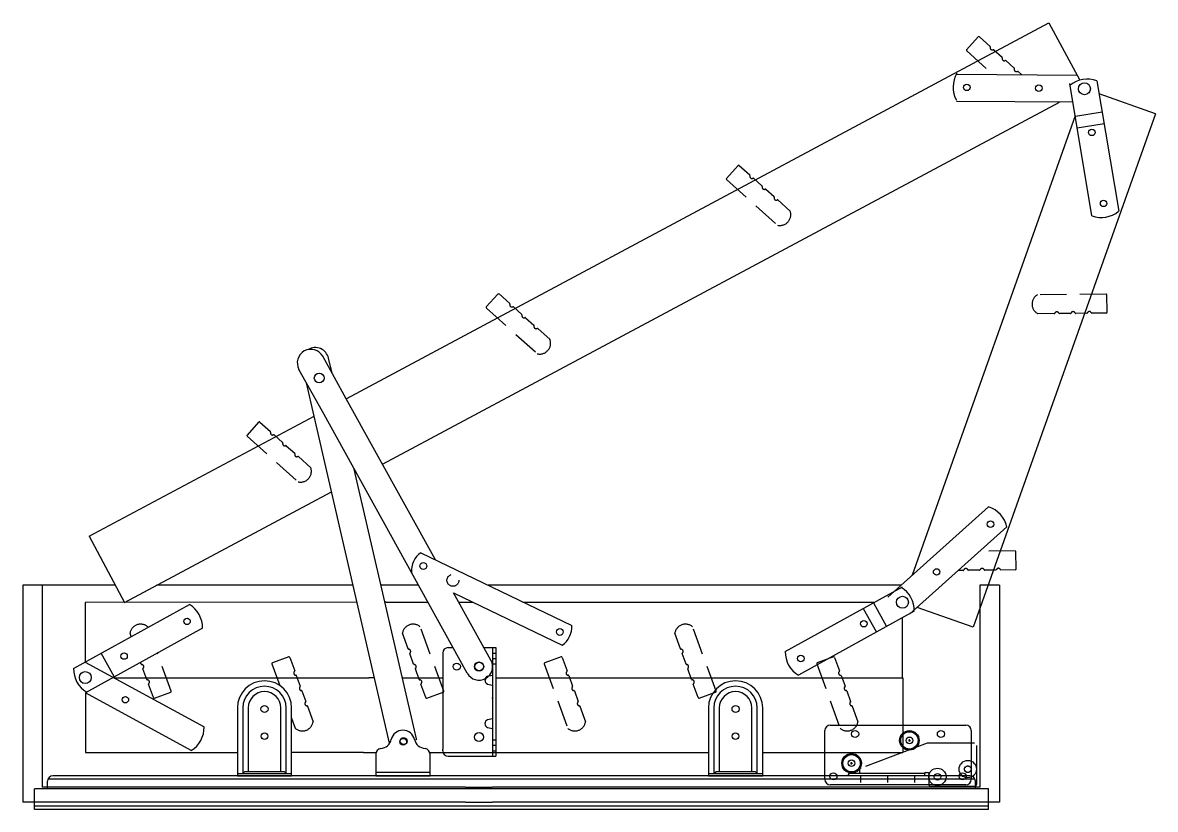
# Model space of a CAD drawing. Extents: x 336 to 3924, y 255 to 3108.
# Drawn here: x 2880 to 3924, y 1879 to 2604 of the extents above; entities that cross this region are included whole.
import ezdxf

# ---------------------------------------------------------------- set-up
doc = ezdxf.new("R2010")
doc.units = 0
doc.header["$LTSCALE"] = 48.5
doc.header["$MEASUREMENT"] = 0
doc.linetypes.add('CENTER', pattern=[2, 1.25, -0.25, 0.25, -0.25])
doc.linetypes.add('DASHED', pattern=[0.75, 0.5, -0.25])
doc.layers.get('0').update_dxf_attribs({"linetype": 'CONTINUOUS'})
for name, color, linetype in [('BESLAG', 7, 'CONTINUOUS'), ('CENTER', 3, 'CENTER'), ('DIM', 1, 'DASHED'), ('KARM', 7, 'CONTINUOUS'), ('KORT-ARM', 7, 'CONTINUOUS'), ('KORT-TAP', 7, 'CONTINUOUS'), ('L-BESLAG', 7, 'CONTINUOUS'), ('PLADE', 7, 'CONTINUOUS'), ('SIDE-BESLAG', 7, 'CONTINUOUS'), ('STD-KNAE', 7, 'CONTINUOUS')]:
    doc.layers.add(name, color=color, linetype=linetype)

msp = doc.modelspace()

# ---------------------------------------------------------------- linework, layer by layer
at = {"linetype": 'CONTINUOUS'}
for p, q in [((3825.7, 2603.9), (3854.1, 2551)), ((3211.6, 2196.9), (3835.4, 2530.6))]:
    msp.add_line(p, q, dxfattribs=at)
at = {"color": 7, "linetype": 'CONTINUOUS'}
for p, q in [((2974, 2069.7), (3164.7, 2171.7)), ((3188.1, 2070), (2937.8, 2069.6)), ((2937.8, 2069.6), (2937.8, 2014.7)), ((3214.9, 2070), (3213.8, 2070)), ((3755.9, 2046.8), (3704.2, 2065.1)), ((3267.1, 2023), (3267.1, 1934.5)), ((3204.2, 2000.2), (3199, 2000.2)), ((3230.4, 2000.2), (3229.9, 2000.2)), ((3194.2, 1931.2), (3127.9, 1931.2)), ((3272.1, 1928), (3296.2, 1928)), ((3288.1, 1899.5), (3313.1, 1899.5)), ((3288.1, 1885.5), (3313.1, 1885.5))]:
    msp.add_line(p, q, dxfattribs=at)
for centre in [(3750.9, 1916), (3722.9, 1908.9)]:
    msp.add_circle(centre, 8, dxfattribs=at)
at = {"layer": 'BESLAG', "color": 7}
for p, q in [((3272.1, 2028), (3276.6, 2028)), ((3305.2, 2028), (3316.1, 2028)), ((3313.1, 2028), (3313.1, 1928)), ((3316.1, 2028), (3316.1, 1928)), ((3313.1, 2002.4), (3308.3, 2001.5)), ((3308.3, 1994.4), (3313.1, 1993.5)), ((3313.1, 1962.4), (3308.3, 1961.5)), ((3308.3, 1954.4), (3313.1, 1953.5)), ((3267.1, 1933), (3267.1, 1934.5)), ((3296.2, 1928), (3316.1, 1928))]:
    msp.add_line(p, q, dxfattribs=at)
msp.add_circle((3300.6, 2010.5), 4, dxfattribs=at)
for centre, radius, start, end in [((3272.1, 2023), 5, 90, 180), ((3310, 1998), 4, 116.5651, 243.4349), ((3310, 1958), 4, 116.5651, 243.4349), ((3272.1, 1933), 5, 180, 270)]:
    msp.add_arc(centre, radius, start, end, dxfattribs=at)
at = {"layer": 'CENTER', "color": 7}
for p, q in [((3713.3, 1939.8), (3652.3, 1916.9)), ((3758.9, 1937.9), (3758.9, 1901.9)), ((3640.9, 1911.9), (3640.9, 1909.9)), ((3640.9, 1911.1), (3640.9, 1911.2)), ((3640.9, 1910.8), (3640.9, 1911.1)), ((3651, 1915), (3651, 1911.9)), ((3651.9, 1909.9), (3651.9, 1903.6)), ((3676.9, 1909.9), (3676.9, 1903.6)), ((3701.9, 1909.9), (3701.9, 1903.6)), ((3710.9, 1911.9), (3710.9, 1909.9)), ((3714.9, 1911.9), (3714.9, 1901.9))]:
    msp.add_line(p, q, dxfattribs=at)
at = {"layer": 'CENTER', "color": 7, "linetype": 'CONTINUOUS'}
for p, q in [((3757.1, 1939.9), (3714, 1939.9)), ((3710.9, 1911.9), (3640.9, 1911.9)), ((3710.9, 1909.9), (3640.9, 1909.9)), ((3710.9, 1909.9), (3640.9, 1909.9)), ((3756.9, 1899.9), (3716.9, 1899.9))]:
    msp.add_line(p, q, dxfattribs=at)
at = {"layer": 'CENTER', "color": 7}
msp.add_circle((3750.9, 1915.9), 3.05, dxfattribs=at)
for centre, start, end in [((3714, 1937.9), 90, 110.5929), ((3653, 1915), 110.5929, 180), ((3716.9, 1901.9), 180, 270), ((3756.9, 1901.9), 270, 360)]:
    msp.add_arc(centre, 2, start, end, dxfattribs=at)
at = {"layer": 'DIM', "color": 7}
for p, q in [((3696.1, 1942.5), (3698.1, 1942.5)), ((3697.1, 1941.5), (3697.1, 1943.5)), ((3642.8, 1921.4), (3644.8, 1921.4)), ((3643.8, 1920.4), (3643.8, 1922.4))]:
    msp.add_line(p, q, dxfattribs=at)
at = {"layer": 'KARM', "color": 7}
for p, q in [((2880.1, 2085.5), (2880.1, 1885.5)), ((2880.1, 2085.5), (2880.1, 1885.5)), ((2965.6, 2085.5), (2880.1, 2085.5)), ((2898.1, 2085.5), (2898.1, 1899.5)), ((3184.6, 2085.5), (3003.4, 2085.5)), ((3244.8, 2085.5), (3210.2, 2085.5)), ((3689.4, 2085.5), (3308.9, 2085.5)), ((3780.1, 2085.5), (3762.1, 2085.5)), ((3762.1, 2085.5), (3762.1, 1899.5)), ((3780.1, 2085.5), (3780.1, 1885.5)), ((3288.1, 1899.5), (2898.1, 1899.5)), ((3160.8, 1899.4), (3110.8, 1899.4)), ((3762.1, 1899.5), (3313.1, 1899.5)), ((3288.1, 1885.5), (2880.1, 1885.5)), ((3780.1, 1885.5), (3313.1, 1885.5))]:
    msp.add_line(p, q, dxfattribs=at)
for centre in [(3647.1, 1948.4), (3726.1, 1948.4), (3627.1, 1909.4), (3746.1, 1909.4), (3746.1, 1909.4)]:
    msp.add_circle(centre, 3.25, dxfattribs=at)
at = {"layer": 'KORT-ARM', "color": 7}
for centre in [(3697.1, 1942.5), (3643.8, 1921.4), (3750.9, 1916)]:
    msp.add_circle(centre, 3.05, dxfattribs=at)
at = {"layer": 'KORT-TAP', "color": 7}
for p, q in [((3247, 2115.4), (3386, 2048.3)), ((3277.1, 2078.6), (3377.3, 2030.3))]:
    msp.add_line(p, q, dxfattribs=at)
for centre in [(3249.2, 2103.2, 9), (3375, 2042.4)]:
    msp.add_circle(centre, 3.15, dxfattribs=at)
at = {"layer": 'KORT-TAP', "color": 7, "linetype": 'DASHED'}
msp.add_circle((3276.5, 2090, 4), 5.5, dxfattribs=at)
at = {"layer": 'KORT-TAP', "color": 7}
for centre, start, end in [((3258.2, 2098.8, 9), 124.2201, 184.2201), ((3366, 2046.8), 304.2196, 4.2201)]:
    msp.add_arc(centre, 20, start, end, dxfattribs=at)
at = {"layer": 'L-BESLAG', "color": 7}
for p, q in [((3077.9, 1972.4), (3077.9, 1909.9)), ((3082.9, 1972.4), (3082.9, 1911.9)), ((3087.9, 1972.4), (3087.9, 1913.9)), ((3117.9, 1913.9), (3117.9, 1972.4)), ((3122.9, 1911.9), (3122.9, 1972.4)), ((3127.9, 1909.9), (3127.9, 1972.4)), ((3511.9, 1972.4), (3511.9, 1909.9)), ((3516.9, 1972.4), (3516.9, 1911.9)), ((3521.9, 1972.4), (3521.9, 1913.9)), ((3551.9, 1913.9), (3551.9, 1972.4)), ((3556.9, 1911.9), (3556.9, 1972.4)), ((3561.9, 1909.9), (3561.9, 1972.4)), ((3077.9, 1911.9), (3127.9, 1911.9)), ((3077.9, 1909.9), (3127.9, 1909.9)), ((3082.9, 1911.9), (3084.9, 1913.9)), ((3084.9, 1913.9), (3120.9, 1913.9)), ((3122.9, 1911.9), (3120.9, 1913.9)), ((3511.9, 1911.9), (3561.9, 1911.9)), ((3511.9, 1909.9), (3561.9, 1909.9)), ((3516.9, 1911.9), (3518.9, 1913.9)), ((3518.9, 1913.9), (3554.9, 1913.9)), ((3556.9, 1911.9), (3554.9, 1913.9))]:
    msp.add_line(p, q, dxfattribs=at)
for centre in [(3102.9, 1971.4), (3536.9, 1971.4)]:
    msp.add_circle(centre, 3.25, dxfattribs=at)
for centre, radius in [((3102.9, 1972.4), 25), ((3536.9, 1972.4), 25), ((3102.9, 1972.4), 20), ((3102.9, 1972.4), 15), ((3536.9, 1972.4), 20), ((3536.9, 1972.4), 15)]:
    msp.add_arc(centre, radius, 360, 180, dxfattribs=at)
at = {"layer": 'PLADE'}
for p, q in [((3178.2, 2257.3), (3825.7, 2603.9)), ((3760.5, 2590.8), (3749.8, 2578.8)), ((3923.7, 2519.9), (3871.9, 2538.3)), ((3923.7, 2519.9), (3871.9, 2538.3)), ((3849.9, 2518.2), (3699.7, 2094.7)), ((3923.7, 2519.9), (3755.9, 2046.8)), ((3539.2, 2472.3), (3528.5, 2460.4)), ((3317.9, 2353.8), (3307.2, 2341.9)), ((3879.2, 2337), (3879, 2353)), ((3178.2, 2257.3), (3156.5, 2296.5)), ((3165.1, 2280.9), (3161.9, 2294.8)), ((3156.2, 2245.5), (3134.6, 2284.4)), ((3148.6, 2241.4), (3141.5, 2271.9))]:
    msp.add_line(p, q, dxfattribs=at)
at = {"layer": 'PLADE', "linetype": 'DASHED'}
for p, q in [((3761.6, 2590.8), (3771.4, 2582)), ((3749.9, 2577.8), (3774.1, 2556.1)), ((3774.8, 2578.9), (3782.5, 2572)), ((3786, 2568.9), (3793.7, 2562)), ((3797.2, 2558.9), (3800.6, 2555.9)), ((3540.3, 2472.4), (3550.1, 2463.6)), ((3528.6, 2459.3), (3575.6, 2417.2)), ((3553.5, 2460.5), (3561.2, 2453.6)), ((3564.7, 2450.5), (3572.4, 2443.6)), ((3575.9, 2440.5), (3587.3, 2430.3)), ((3319, 2353.9), (3328.8, 2345.1)), ((3878.3, 2353.7), (3815.2, 2353.2)), ((3307.3, 2340.9), (3354.3, 2298.8)), ((3332.3, 2342), (3340, 2335.1)), ((3343.4, 2332), (3351.1, 2325.1)), ((3830.6, 2335.8), (3815.3, 2335.7)), ((3845.6, 2335.9), (3835.3, 2335.9)), ((3860.6, 2336.1), (3850.3, 2336)), ((3878.4, 2336.2), (3865.3, 2336.1)), ((3354.6, 2322), (3366, 2311.8))]:
    msp.add_line(p, q, dxfattribs=at)
at = {"layer": 'PLADE', "color": 7}
for p, q in [((3260.3, 2108.9), (3178.2, 2257.3)), ((3289.6, 2004.4), (3156.2, 2245.5)), ((2941.4, 2130.6), (3148.6, 2241.4)), ((3097.5, 2235.9), (3086.8, 2223.9)), ((3218.1, 1939.8), (3148.6, 2241.4)), ((3242.8, 1944), (3185.5, 2192.5)), ((2941.4, 2130.6), (2974, 2069.7)), ((3795.3, 2100.4), (3795.2, 2116.4)), ((3311.5, 2016.5), (3277.1, 2078.6)), ((3214.9, 2070), (3253.3, 2070)), ((3281.9, 2070), (3294.9, 2070)), ((3340.9, 2070), (3664.2, 2070)), ((3690.8, 2000.6), (3690.8, 2055.6)), ((3690.8, 2000.6), (3690.8, 2055.6)), ((3125.2, 2019.4), (3110.2, 2013.9)), ((3313.1, 2023), (3316.1, 2023)), ((3313.1, 2018), (3316.1, 2018)), ((3376.2, 2019.4), (3361.2, 2013.9)), ((3627.2, 2019.4), (3612.2, 2013.9)), ((3313.1, 2013), (3316.1, 2013)), ((2964.3, 2000.2), (3199, 2000.2)), ((3230.4, 2000.2), (3267.1, 2000.2)), ((3316.1, 2000.2), (3690.9, 2000.2)), ((3690.9, 2000.2), (3690.9, 1931.2)), ((2937.9, 1986.2), (2937.9, 1931.2)), ((2937.9, 1986.2), (2937.9, 1931.2)), ((3001.5, 1981.5), (3016.5, 1986.9)), ((3252.5, 1981.5), (3267.5, 1986.9)), ((3503.5, 1981.5), (3518.5, 1986.9)), ((3624.1, 1956.5), (3749.1, 1956.5)), ((3313.1, 1943), (3316.1, 1943)), ((3619.1, 1906.5), (3619.1, 1951.5)), ((3754.1, 1951.5), (3754.1, 1906.5)), ((2937.9, 1931.2), (3077.9, 1931.2)), ((3194.2, 1931.2), (3205.6, 1931.2)), ((3255.2, 1931.2), (3511.9, 1931.2)), ((3313.1, 1938), (3316.1, 1938)), ((3313.1, 1933), (3316.1, 1933)), ((3561.9, 1931.2), (3690.9, 1931.2)), ((3752.9, 1909.9), (2907.9, 1909.9)), ((3711.9, 1912.9), (3713.9, 1912.9)), ((2902.9, 1897.9), (2902.9, 1904.9)), ((3757.5, 1906.9), (2903.3, 1906.9)), ((3749.1, 1901.5), (3624.1, 1901.5)), ((3757.9, 1897.9), (3757.9, 1904.9)), ((3757.9, 1897.9), (3757.9, 1904.9)), ((3769.9, 1897.9), (2890.9, 1897.9)), ((2890.9, 1878.9), (2890.9, 1897.9)), ((3769.9, 1878.9), (3769.9, 1897.9)), ((3769.9, 1881.9), (2890.9, 1881.9)), ((3769.9, 1878.9), (2890.9, 1878.9))]:
    msp.add_line(p, q, dxfattribs=at)
at = {"layer": 'PLADE', "color": 7, "linetype": 'DASHED'}
for p, q in [((3098.6, 2235.9), (3108.4, 2227.1)), ((3111.9, 2224), (3119.6, 2217.1)), ((3086.9, 2222.9), (3133.9, 2180.8)), ((3123, 2214), (3130.7, 2207.1)), ((3134.2, 2204), (3145.6, 2193.8)), ((3794.4, 2117.1), (3761.9, 2116.9)), ((3746.7, 2099.2), (3742.2, 2099.2)), ((3761.7, 2099.4), (3751.4, 2099.3)), ((3776.7, 2099.5), (3766.4, 2099.4)), ((3794.6, 2099.6), (3781.4, 2099.5)), ((2995.6, 2046.7), (2995.4, 2047.2)), ((3268, 1987.9), (3246.4, 2047.2)), ((3519, 1987.9), (3497.4, 2047.2)), ((2980.1, 2038.1), (2979, 2041.2)), ((3235.2, 2026.8), (3230, 2041.2)), ((3486.2, 2026.8), (3481, 2041.2)), ((2989.3, 2012.8), (2988.7, 2014.3)), ((3017, 1987.9), (3004.2, 2022.9)), ((3126.1, 2019), (3130.7, 2006.6)), ((3240.3, 2012.8), (3236.8, 2022.5)), ((3377.1, 2019), (3381.7, 2006.6)), ((3491.3, 2012.8), (3487.8, 2022.5)), ((3628.1, 2019), (3632.7, 2006.6)), ((2994.4, 1998.7), (2990.9, 2008.4)), ((3109.7, 2013), (3116.9, 1993.1)), ((3245.4, 1998.7), (3241.9, 2008.4)), ((3360.7, 2013), (3382.3, 1953.7)), ((3496.4, 1998.7), (3492.9, 2008.4)), ((3611.7, 2013), (3633.3, 1953.7)), ((3000.5, 1981.9), (2996, 1994.3)), ((3132.2, 2002.2), (3135.8, 1992.5)), ((3251.5, 1981.9), (3247, 1994.3)), ((3383.2, 2002.2), (3386.8, 1992.5)), ((3502.5, 1981.9), (3498, 1994.3)), ((3634.2, 2002.2), (3637.8, 1992.5)), ((3137.4, 1988.1), (3140.9, 1978.4)), ((3388.4, 1988.1), (3391.9, 1978.4)), ((3639.4, 1988.1), (3642.9, 1978.4)), ((3142.5, 1974), (3147.7, 1959.7)), ((3393.5, 1974), (3398.7, 1959.7)), ((3644.5, 1974), (3649.7, 1959.7)), ((3127.9, 1963), (3131.3, 1953.7))]:
    msp.add_line(p, q, dxfattribs=at)
at = {"layer": 'PLADE'}
for centre, radius in [((3750, 2544.3), 3), ((3816.3, 2543.5), 3), ((3865.2, 2502.8), 3), ((3876, 2437.4), 3), ((3153.3, 2276.4), 4.5), ((3153.3, 2276.4), 4.5)]:
    msp.add_circle(centre, radius, dxfattribs=at)
at = {"layer": 'PLADE', "color": 7}
for centre, radius in [((3771.8, 2141.8), 3), ((3249.2, 2103.2), 3.15), ((3722.2, 2097.7), 3), ((3031.5, 2052.2), 3), ((3655.1, 2050), 3), ((3655.1, 2050), 3), ((2973.5, 2020.2), 3), ((3300.6, 2010.5), 4.25), ((3597.1, 2018), 3), ((3597.1, 2018), 3), ((3280.1, 2010.5), 3.25), ((3280.1, 2010.5), 3.25), ((2974.7, 1980), 3), ((3102.9, 1946.4), 3), ((3230.7, 1941.2), 3.15), ((3300.6, 1945.5), 4.15), ((3300.6, 1945.5), 4.15), ((3536.9, 1946.4), 3), ((3697.1, 1942.5), 9), ((3697.1, 1942.5), 8), ((3697.1, 1942.5), 3.05), ((3643.8, 1921.4), 9), ((3643.8, 1921.4), 8), ((3643.8, 1921.4), 3.05), ((3722.9, 1908.9), 3.05)]:
    msp.add_circle(centre, radius, dxfattribs=at)
at = {"layer": 'PLADE'}
for centre, radius, start, end in [((3761.1, 2590.3), 0.75, 48.16, 138.16), ((3750.4, 2578.3), 0.75, 138.16, 228.16), ((3539.8, 2471.8), 0.75, 48.16, 138.16), ((3529.1, 2459.9), 0.75, 138.16, 228.16), ((3318.5, 2353.3), 0.75, 48.16, 138.16), ((3878.3, 2353), 0.75, 0.48, 90.48), ((3307.8, 2341.4), 0.75, 138.16, 228.16), ((3878.4, 2337), 0.75, 270.48, 0.48), ((3145.6, 2290.4), 12.5, 28.97, 208.97), ((3149.7, 2292), 12.5, 12.99, 121.2286)]:
    msp.add_arc(centre, radius, start, end, dxfattribs=at)
at = {"layer": 'PLADE', "linetype": 'DASHED'}
for centre, radius, start, end in [((3771, 2581.7), 0.5, 339.2602, 48.16), ((3773.4, 2580.8), 2, 159.2602, 297.0598), ((3774.5, 2578.5), 0.5, 48.16, 117.0598), ((3782.2, 2571.7), 0.5, 339.2602, 48.16), ((3784.5, 2570.8), 2, 159.2602, 297.0598), ((3785.7, 2568.5), 0.5, 48.16, 117.0598), ((3793.4, 2561.6), 0.5, 339.2602, 48.16), ((3795.7, 2560.8), 2, 159.2602, 297.0598), ((3796.9, 2558.5), 0.5, 48.16, 117.0598), ((3549.7, 2463.2), 0.5, 339.2602, 48.16), ((3552.1, 2462.3), 2, 159.2602, 297.0598), ((3553.2, 2460.1), 0.5, 48.16, 117.0598), ((3560.9, 2453.2), 0.5, 339.2602, 48.16), ((3563.3, 2452.3), 2, 159.2602, 297.0598), ((3564.4, 2450.1), 0.5, 48.16, 117.0598), ((3572.1, 2443.2), 0.5, 339.2602, 48.16), ((3574.4, 2442.3), 2, 159.2602, 297.0598), ((3575.6, 2440.1), 0.5, 48.16, 117.0598), ((3577.8, 2427), 10, 257.115, 19.205), ((3820.1, 2344.5), 10, 119.435, 241.525), ((3328.5, 2344.7), 0.5, 339.2602, 48.16), ((3330.8, 2343.9), 2, 159.2602, 297.0598), ((3331.9, 2341.6), 0.5, 48.16, 117.0598), ((3862.9, 2335.7), 2, 21.5802, 159.3798), ((3339.6, 2334.7), 0.5, 339.2602, 48.16), ((3342, 2333.9), 2, 159.2602, 297.0598), ((3343.1, 2331.6), 0.5, 48.16, 117.0598), ((3830.6, 2336.3), 0.5, 270.48, 339.3798), ((3832.9, 2335.4), 2, 21.5802, 159.3798), ((3835.3, 2336.4), 0.5, 201.5802, 270.48), ((3845.6, 2336.4), 0.5, 270.48, 339.3798), ((3847.9, 2335.6), 2, 21.5802, 159.3798), ((3850.3, 2336.5), 0.5, 201.5802, 270.48), ((3860.6, 2336.6), 0.5, 270.48, 339.3798), ((3865.3, 2336.6), 0.5, 201.5802, 270.48), ((3350.8, 2324.7), 0.5, 339.2602, 48.16), ((3353.1, 2323.9), 2, 159.2602, 297.0598), ((3354.3, 2321.6), 0.5, 48.16, 117.0598), ((3356.5, 2308.5), 10, 257.115, 19.205)]:
    msp.add_arc(centre, radius, start, end, dxfattribs=at)
at = {"layer": 'PLADE', "color": 7}
for centre, radius, start, end in [((3098.1, 2235.4), 0.75, 48.16, 138.16), ((3087.4, 2223.4), 0.75, 138.16, 228.16), ((3794.4, 2116.4), 0.75, 0.48, 90.48), ((3794.6, 2100.4), 0.75, 270.48, 0.48), ((3125.4, 2018.7), 0.75, 20, 110), ((3300.6, 2010.5), 12.5, 208.97, 28.97), ((3376.4, 2018.7), 0.75, 20, 110), ((3627.4, 2018.7), 0.75, 20, 110), ((3110.4, 2013.2), 0.75, 110, 200), ((3361.4, 2013.2), 0.75, 110, 200), ((3612.4, 2013.2), 0.75, 110, 200), ((3016.3, 1987.6), 0.75, 290, 20), ((3267.3, 1987.6), 0.75, 290, 20), ((3518.3, 1987.6), 0.75, 290, 20), ((3001.2, 1982.2), 0.75, 200, 290), ((3252.2, 1982.2), 0.75, 200, 290), ((3313.2, 1982.1), 0.75, 200, 290), ((3503.2, 1982.2), 0.75, 200, 290), ((3624.1, 1951.5), 5, 90, 180), ((3749.1, 1951.5), 5, 0, 90), ((3230.7, 1941.2), 12.5, 6.7233, 12.99), ((2907.9, 1904.9), 5, 90, 180), ((3711.9, 1911.9), 1, 90, 180), ((3713.9, 1911.9), 1, 0, 90), ((3752.9, 1904.9), 5, 360, 90), ((3752.9, 1904.9), 5, 360, 90), ((3624.1, 1906.5), 5, 180, 270), ((3749.1, 1906.5), 5, 270, 0)]:
    msp.add_arc(centre, radius, start, end, dxfattribs=at)
at = {"layer": 'PLADE', "color": 7, "linetype": 'DASHED'}
for centre, radius, start, end in [((3108, 2226.8), 0.5, 339.2602, 48.16), ((3110.4, 2225.9), 2, 159.2602, 297.0598), ((3111.5, 2223.7), 0.5, 48.16, 117.0598), ((3119.2, 2216.8), 0.5, 339.2602, 48.16), ((3121.6, 2215.9), 2, 159.2602, 297.0598), ((3122.7, 2213.6), 0.5, 48.16, 117.0598), ((3130.4, 2206.8), 0.5, 339.2602, 48.16), ((3132.7, 2205.9), 2, 159.2602, 297.0598), ((3133.9, 2203.6), 0.5, 48.16, 117.0598), ((3136.1, 2190.5), 10, 257.115, 19.205), ((3746.7, 2099.7), 0.5, 270.48, 339.3798), ((3749.1, 2098.9), 2, 21.5802, 159.3798), ((3751.4, 2099.8), 0.5, 201.5802, 270.48), ((3761.7, 2099.9), 0.5, 270.48, 339.3798), ((3764.1, 2099), 2, 21.5802, 159.3798), ((3766.4, 2099.9), 0.5, 201.5802, 270.48), ((3776.7, 2100), 0.5, 270.48, 339.3798), ((3779.1, 2099.1), 2, 21.5802, 159.3798), ((3781.4, 2100), 0.5, 201.5802, 270.48), ((2988.8, 2039.6), 10, 48.955, 171.045), ((3239.8, 2039.6), 10, 48.955, 171.045), ((3490.8, 2039.6), 10, 48.955, 171.045), ((3235.6, 2027), 0.5, 200, 268.8998), ((3235.6, 2024.5), 2, 311.1002, 88.8998), ((3486.6, 2027), 0.5, 200, 268.8998), ((3486.6, 2024.5), 2, 311.1002, 88.8998), ((3237.2, 2022.6), 0.5, 131.1002, 200), ((3488.2, 2022.6), 0.5, 131.1002, 200), ((2989.8, 2012.9), 0.5, 200, 268.8998), ((2989.7, 2010.4), 2, 311.1002, 88.8998), ((2991.4, 2008.5), 0.5, 131.1002, 200), ((3131.8, 2004.5), 2, 131.1002, 268.8998), ((3130.2, 2006.4), 0.5, 311.1002, 20), ((3240.8, 2012.9), 0.5, 200, 268.8998), ((3240.7, 2010.4), 2, 311.1002, 88.8998), ((3242.4, 2008.5), 0.5, 131.1002, 200), ((3382.8, 2004.5), 2, 131.1002, 268.8998), ((3381.2, 2006.4), 0.5, 311.1002, 20), ((3491.8, 2012.9), 0.5, 200, 268.8998), ((3491.7, 2010.4), 2, 311.1002, 88.8998), ((3493.4, 2008.5), 0.5, 131.1002, 200), ((3633.8, 2004.5), 2, 131.1002, 268.8998), ((3632.2, 2006.4), 0.5, 311.1002, 20), ((2994.9, 1998.8), 0.5, 200, 268.8998), ((2994.9, 1996.3), 2, 311.1002, 88.8998), ((2996.5, 1994.4), 0.5, 131.1002, 200), ((3131.8, 2002), 0.5, 20, 88.8998), ((3245.9, 1998.8), 0.5, 200, 268.8998), ((3245.9, 1996.3), 2, 311.1002, 88.8998), ((3247.5, 1994.4), 0.5, 131.1002, 200), ((3306.9, 1998.8), 0.5, 200, 268.8998), ((3308.5, 1994.4), 0.5, 131.1002, 200), ((3382.8, 2002), 0.5, 20, 88.8998), ((3496.9, 1998.8), 0.5, 200, 268.8998), ((3496.9, 1996.3), 2, 311.1002, 88.8998), ((3498.5, 1994.4), 0.5, 131.1002, 200), ((3633.8, 2002), 0.5, 20, 88.8998), ((3137, 1990.4), 2, 131.1002, 268.8998), ((3135.3, 1992.3), 0.5, 311.1002, 20), ((3136.9, 1987.9), 0.5, 20, 88.8998), ((3388, 1990.4), 2, 131.1002, 268.8998), ((3386.3, 1992.3), 0.5, 311.1002, 20), ((3387.9, 1987.9), 0.5, 20, 88.8998), ((3639, 1990.4), 2, 131.1002, 268.8998), ((3637.3, 1992.3), 0.5, 311.1002, 20), ((3638.9, 1987.9), 0.5, 20, 88.8998), ((3142.1, 1976.4), 2, 131.1002, 268.8998), ((3140.4, 1978.2), 0.5, 311.1002, 20), ((3142, 1973.9), 0.5, 20, 88.8998), ((3393.1, 1976.4), 2, 131.1002, 268.8998), ((3391.4, 1978.2), 0.5, 311.1002, 20), ((3393, 1973.9), 0.5, 20, 88.8998), ((3644.1, 1976.4), 2, 131.1002, 268.8998), ((3642.4, 1978.2), 0.5, 311.1002, 20), ((3644, 1973.9), 0.5, 20, 88.8998), ((3137.8, 1961.2), 10, 228.955, 351.045), ((3388.8, 1961.2), 10, 228.955, 351.045), ((3639.8, 1961.2), 10, 228.955, 351.045)]:
    msp.add_arc(centre, radius, start, end, dxfattribs=at)
at = {"layer": 'SIDE-BESLAG'}
for p, q in [((3740.7, 2556.3), (3851.7, 2555.5)), ((3865.2, 2426), (3845, 2547.7)), ((3869.9, 2550.4), (3889.9, 2430.1)), ((3847.9, 2530.5), (3740.6, 2531.3)), ((3850, 2517.6), (3874.6, 2521.7)), ((3851.7, 2507), (3876.4, 2511.1))]:
    msp.add_line(p, q, dxfattribs=at)
at = {"layer": 'SIDE-BESLAG', "color": 7}
for p, q in [((3677.3, 2074.5), (3770, 2157.8)), ((3786.7, 2139.2), (3697.6, 2059.2)), ((3582.7, 2024.4), (3690.7, 2084.1)), ((2927, 2008.7), (3033.7, 2067.8)), ((3664, 2069.3), (3676.1, 2047.4)), ((3701.6, 2061.5), (3594.8, 2002.5)), ((3654.6, 2064.1), (3666.7, 2042.3)), ((3045.8, 2045.9), (2937.9, 1986.2)), ((2937.8, 2014.7), (3047.3, 1955.1)), ((2964.6, 2000.9), (2952.5, 2022.8)), ((3035.3, 1933.1), (2937.9, 1986.2))]:
    msp.add_line(p, q, dxfattribs=at)
at = {"layer": 'SIDE-BESLAG'}
msp.add_circle((3858.4, 2543), 5.5, dxfattribs=at)
at = {"layer": 'SIDE-BESLAG', "color": 7}
for centre in [(3690.7, 2069.8), (2937.8, 2000.4)]:
    msp.add_circle(centre, 5.5, dxfattribs=at)
at = {"layer": 'SIDE-BESLAG'}
for centre, start, end in [((3762.3, 2544.5), 149.07, 209.07), ((3861.1, 2527), 69.43, 129.43), ((3874, 2449.4), 249.43, 309.43)]:
    msp.add_arc(centre, 25, start, end, dxfattribs=at)
at = {"layer": 'SIDE-BESLAG', "color": 7}
for centre, start, end in [((3762.3, 2134), 11.9, 71.9), ((3676.6, 2062), 358.94, 58.94), ((3020.8, 2046.3), 358.95, 58.95), ((3607.7, 2023.9), 178.94, 238.94), ((2952, 2008.3), 178.95, 238.95), ((3022.3, 1954.4), 301.42, 1.42)]:
    msp.add_arc(centre, 25, start, end, dxfattribs=at)
at = {"layer": 'STD-KNAE', "color": 7}
for p, q in [((3205.4, 1929.9), (3205.4, 1909.9)), ((3255.4, 1909.9), (3255.4, 1929.9)), ((3255.4, 1912.9), (3205.4, 1912.9)), ((3205.4, 1909.9), (3255.4, 1909.9))]:
    msp.add_line(p, q, dxfattribs=at)
msp.add_circle((3231.1, 1941.8), 3.15, dxfattribs=at)
for centre, radius, start, end in [((3230.4, 1940.9), 11, 12.6892, 167.3108), ((3209, 1945.9), 11, 275.1636, 347.3108), ((3251.8, 1945.9), 11, 192.6892, 264.8364), ((3210.4, 1929.9), 5.01, 95.1887, 179.976), ((3250.4, 1929.9), 5.01, 0.024, 84.8113)]:
    msp.add_arc(centre, radius, start, end, dxfattribs=at)

doc.saveas('drawing.dxf')
